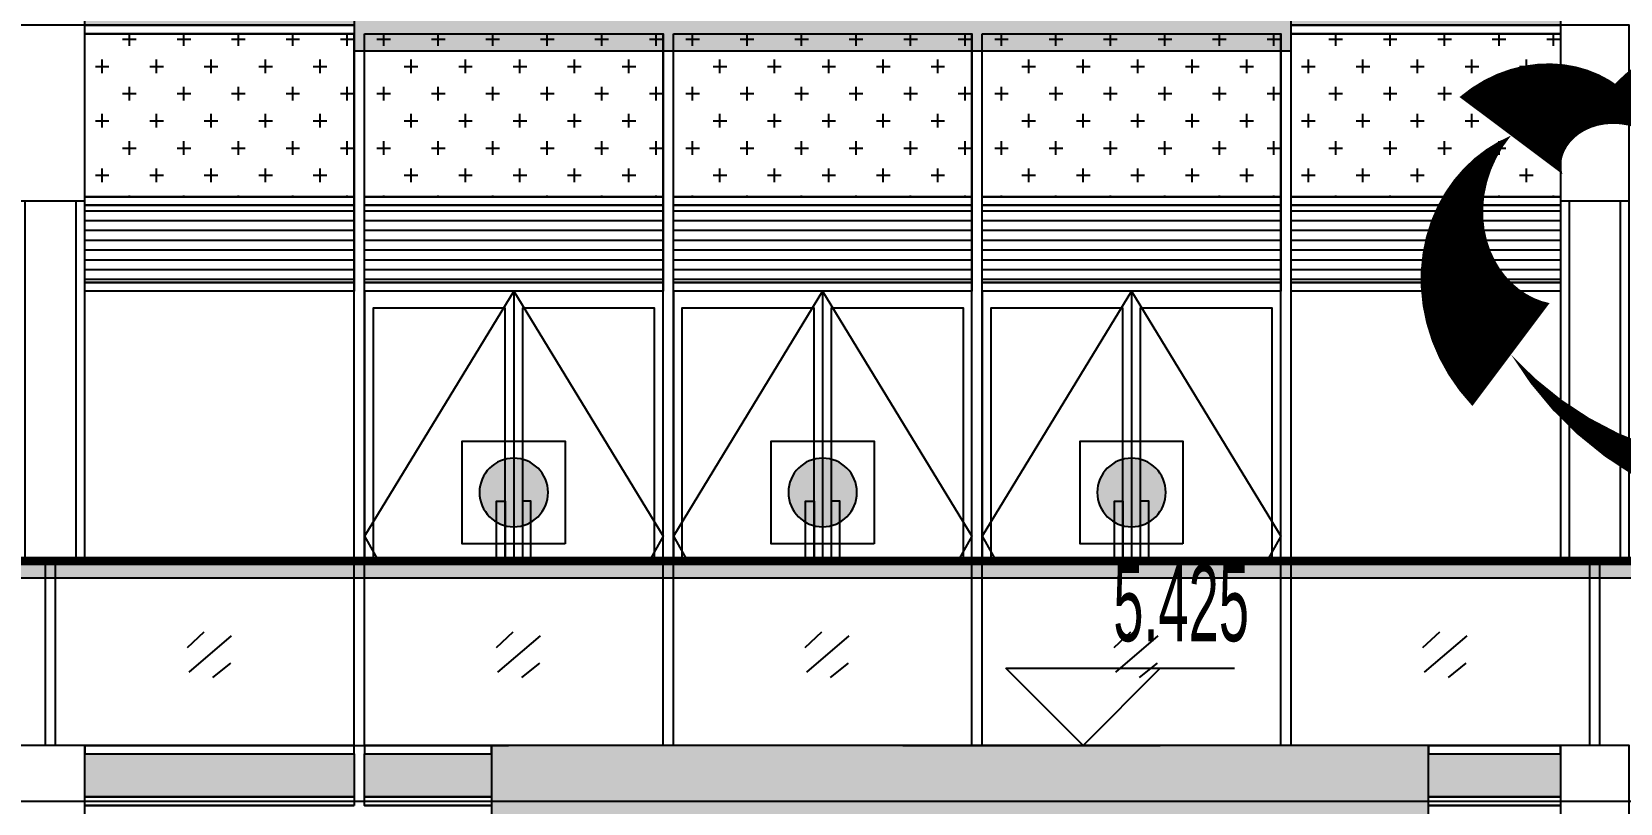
# Model space of a CAD drawing. Extents: x -483182 to 812890, y -390528 to -214858.
# Drawn here: x 318579 to 327836, y -316542 to -312042 of the extents above; entities that cross this region are included whole.
import ezdxf
from ezdxf.xclip import XClip

# ---------------------------------------------------------------- set-up
doc = ezdxf.new("R2010")
doc.units = 0
doc.header["$LTSCALE"] = 1000
doc.header["$MEASUREMENT"] = 0
doc.header["$XCLIPFRAME"] = 0
for name, color, linetype in [('01-标注_标高', 200, 'Continuous'), ('02-TEXT_标注', 130, 'Continuous'), ('05-填充_156', 156, 'Continuous'), ('05-填充_168', 168, 'Continuous'), ('05-填充_18', 18, 'Continuous'), ('A-C_窗', 140, 'Continuous'), ('A-C_门', 150, 'Continuous'), ('A-E_栏杆', 232, 'Continuous'), ('A-SE-MAT', 9, 'Continuous'), ('D-铝板', 181, 'Continuous'), ('E-立面轮廓', 241, 'Continuous')]:
    doc.layers.add(name, color=color, linetype=linetype)
doc.layers.add('04-不打印_辅助线', color=165, linetype='Continuous', plot=False)
doc.layers.add('DIM_MODI', color=6, linetype='Continuous', plot=False)
doc.styles.add('_TCH_AXIS', font='STXIHEI_0.TTF', dxfattribs={"width": 0.75})
doc.styles.add('_TCH_DIM', font='ros.shx', dxfattribs={"width": 0.75, "bigfont": 'jd.shx'})

# ---------------------------------------------------------------- blocks, each defined once
blk = doc.blocks.new('jmhrsdhj')
for p, q in [((-200, 3500), (-200, 0)), ((-150, 3500), (-150, 0)), ((150, 0), (150, 3500)), ((200, 0), (200, 3500))]:
    blk.add_line(p, q)
blk.add_lwpolyline([(-200, 3500), (200, 3500), (200, 4525), (-200, 4525)], close=True)
blk = doc.blocks.new('juytu')
for points in [[(870, 2975), (0, 1545.5), (870, 0)], [(870, 2975), (870, 0)], [(870, 2975), (1740, 1545.5), (870, 0)]]:
    blk.add_lwpolyline(points)
for points in [[(0, 0), (1740, 0), (1740, 2975), (0, 2975)], [(820, 100), (820, 2875), (50, 2875), (50, 100)], [(920, 100), (1690, 100), (1690, 2875), (920, 2875)], [(820, 550), (770, 550), (770, 1750), (820, 1750)], [(920, 550), (970, 550), (970, 1750), (920, 1750)]]:
    blk.add_lwpolyline(points, close=True)
at = {"layer": '04-不打印_辅助线', "style": '_TCH_AXIS', "width": 0.75}
blk.add_text('WM1830', height=285.43, dxfattribs=at).set_placement((301.8, 919.6))
blk = doc.blocks.new('*U143')
at = {"layer": '05-填充_168'}
h = blk.add_hatch(color=256, dxfattribs=at)
h.dxf.hatch_style = 1
h.paths.add_polyline_path([(0, 300), (1570, 300), (1570, 50), (0, 50)])
for points in [[(0, 350), (1570, 350)], [(0, 300), (1570, 300)], [(0, 50), (1570, 50)], [(0, 0), (1570, 0)]]:
    blk.add_lwpolyline(points)
for points in [[(0, 300), (1570, 300), (1570, 350), (0, 350)], [(0, 300), (1570, 300), (1570, 50), (0, 50)], [(1570, 0), (0, 0), (0, 50), (1570, 50)]]:
    blk.add_lwpolyline(points, close=True)
blk = doc.blocks.new('A$C58EF75E27')
at = {"layer": '05-填充_18'}
h = blk.add_hatch(color=256, dxfattribs=at)
h.dxf.hatch_style = 1
h.paths.add_polyline_path([(0, -100), (5460, -100), (5460, 350), (0, 350)])
blk.add_lwpolyline([(0, -100), (5460, -100), (5460, 350), (0, 350)], close=True)
blk = doc.blocks.new('*U142')
at = {"layer": '05-填充_168'}
h = blk.add_hatch(color=256, dxfattribs=at)
h.dxf.hatch_style = 1
h.paths.add_polyline_path([(0, 300), (1570, 300), (1570, 50), (0, 50)])
for points in [[(0, 350), (1570, 350)], [(0, 300), (1570, 300)], [(0, 50), (1570, 50)], [(0, 0), (1570, 0)]]:
    blk.add_lwpolyline(points)
for points in [[(0, 300), (1570, 300), (1570, 350), (0, 350)], [(0, 300), (1570, 300), (1570, 50), (0, 50)], [(1570, 0), (0, 0), (0, 50), (1570, 50)]]:
    blk.add_lwpolyline(points, close=True)
blk = doc.blocks.new('kiufyujytd')
at = {"layer": '05-填充_156'}
h = blk.add_hatch(dxfattribs=at)
h.set_pattern_fill('CROSS', color=136, scale=100)
h.set_pattern_definition([(0, (4783, 315929.43), (158.75, 158.75), [79.375, -238.125]), (90, (4822.68, 315889.74), (-158.75, 158.75), [79.375, -238.125])])
h.paths.add_polyline_path([(36200, 4175), (37770, 4175), (37770, 3225), (36200, 3225)])
h = blk.add_hatch(dxfattribs=at)
h.set_pattern_fill('CROSS', color=136, scale=100)
h.set_pattern_definition([(0, (6583, 315929.43), (158.75, 158.75), [79.375, -238.125]), (90, (6622.68, 315889.74), (-158.75, 158.75), [79.375, -238.125])])
h.paths.add_polyline_path([(37830, 4175), (39570, 4175), (39570, 3225), (37830, 3225)])
h = blk.add_hatch(dxfattribs=at)
h.set_pattern_fill('CROSS', color=136, scale=100)
h.set_pattern_definition([(0, (8383, 315929.43), (158.75, 158.75), [79.375, -238.125]), (90, (8422.68, 315889.74), (-158.75, 158.75), [79.375, -238.125])])
h.paths.add_polyline_path([(39630, 4175), (41370, 4175), (41370, 3225), (39630, 3225)])
h = blk.add_hatch(dxfattribs=at)
h.set_pattern_fill('CROSS', color=136, scale=100)
h.set_pattern_definition([(0, (10183, 315929.43), (158.75, 158.75), [79.375, -238.125]), (90, (10222.68, 315889.74), (-158.75, 158.75), [79.375, -238.125])])
h.paths.add_polyline_path([(41430, 4175), (43170, 4175), (43170, 3225), (41430, 3225)])
h = blk.add_hatch(dxfattribs=at)
h.set_pattern_fill('CROSS', color=136, scale=100)
h.set_pattern_definition([(0, (11813, 315929.43), (158.75, 158.75), [79.375, -238.125]), (90, (11852.68, 315889.74), (-158.75, 158.75), [79.375, -238.125])])
h.paths.add_polyline_path([(43230, 4175), (44800, 4175), (44800, 3225), (43230, 3225)])
h = blk.add_hatch(dxfattribs=at)
h.set_pattern_fill('LINE', color=256, scale=60)
h.set_pattern_definition([(0, (37286, 2725), (0, 57.15), [])])
h.paths.add_polyline_path([(36200, 3175), (37770, 3175), (37770, 2725), (36200, 2725)])
h = blk.add_hatch(dxfattribs=at)
h.set_pattern_fill('LINE', color=256, scale=60)
h.set_pattern_definition([(0, (39086, 2725), (0, 57.15), [])])
h.paths.add_polyline_path([(37830, 3175), (39570, 3175), (39570, 2725), (37830, 2725)])
h = blk.add_hatch(dxfattribs=at)
h.set_pattern_fill('LINE', color=256, scale=60)
h.set_pattern_definition([(0, (40886, 2725), (0, 57.15), [])])
h.paths.add_polyline_path([(39630, 3175), (41370, 3175), (41370, 2725), (39630, 2725)])
h = blk.add_hatch(dxfattribs=at)
h.set_pattern_fill('LINE', color=256, scale=60)
h.set_pattern_definition([(0, (42686, 2725), (0, 57.15), [])])
h.paths.add_polyline_path([(41430, 3175), (43170, 3175), (43170, 2725), (41430, 2725)])
h = blk.add_hatch(dxfattribs=at)
h.set_pattern_fill('LINE', color=256, scale=60)
h.set_pattern_definition([(0, (44316, 2725), (0, 57.15), [])])
h.paths.add_polyline_path([(43230, 3175), (44800, 3175), (44800, 2725), (43230, 2725)])
for points in [[(36200, 4175), (37770, 4175), (37770, 3225), (36200, 3225)], [(37830, 4175), (39570, 4175), (39570, 3225), (37830, 3225)], [(39630, 4175), (41370, 4175), (41370, 3225), (39630, 3225)], [(41430, 4175), (43170, 4175), (43170, 3225), (41430, 3225)], [(43230, 4175), (44800, 4175), (44800, 3225), (43230, 3225)], [(37770, 3175), (36200, 3175), (36200, 3225), (37770, 3225)], [(36200, 3175), (37770, 3175), (37770, 2725), (36200, 2725)], [(39570, 3175), (37830, 3175), (37830, 3225), (39570, 3225)], [(37830, 3175), (39570, 3175), (39570, 2725), (37830, 2725)], [(41370, 3175), (39630, 3175), (39630, 3225), (41370, 3225)], [(39630, 3175), (41370, 3175), (41370, 2725), (39630, 2725)], [(43170, 3175), (41430, 3175), (41430, 3225), (43170, 3225)], [(41430, 3175), (43170, 3175), (43170, 2725), (41430, 2725)], [(44800, 3175), (43230, 3175), (43230, 3225), (44800, 3225)], [(43230, 3175), (44800, 3175), (44800, 2725), (43230, 2725)], [(37770, 2675), (36200, 2675), (36200, 2725), (37770, 2725)], [(39570, 2675), (37830, 2675), (37830, 2725), (39570, 2725)], [(41370, 2675), (39630, 2675), (39630, 2725), (41370, 2725)], [(43170, 2675), (41430, 2675), (41430, 2725), (43170, 2725)], [(44800, 2675), (43230, 2675), (43230, 2725), (44800, 2725)]]:
    blk.add_lwpolyline(points, close=True)
for points in [[(36200, 3225), (37770, 3225)], [(36200, 3175), (37770, 3175)], [(37830, 3225), (39570, 3225)], [(37830, 3175), (39570, 3175)], [(39630, 3225), (41370, 3225)], [(39630, 3175), (41370, 3175)], [(41430, 3225), (43170, 3225)], [(41430, 3175), (43170, 3175)], [(43230, 3225), (44800, 3225)], [(43230, 3175), (44800, 3175)]]:
    blk.add_lwpolyline(points)
at = {"layer": 'A-C_窗'}
for p, q in [((37770, -300), (37770, 4175)), ((37830, -300), (37830, 4175)), ((39570, -300), (39570, 4175)), ((39630, -300), (39630, 4175)), ((41370, -300), (41370, 4175)), ((41430, -300), (41430, 4175)), ((43170, -300), (43170, 4175)), ((43230, -300), (43230, 4175))]:
    blk.add_line(p, q, dxfattribs=at)
blk.add_lwpolyline([(-1120, 5600), (-8800, 5600), (-8800, -300), (44970, -300)], dxfattribs=at)
for name, p in [('*U143', (36200, 4175)), ('*U142', (43230, 4175))]:
    blk.add_blockref(name, p, dxfattribs=at)
at = {"layer": 'A-C_门'}
for p in [(37830, -300), (39630, -300), (41430, -300)]:
    blk.add_blockref('juytu', p, dxfattribs=at)
at = {"layer": 'D-铝板'}
for name, p in [('A$C58EF75E27', (37770, 4175)), ('jmhrsdhj', (36000, -300)), ('jmhrsdhj', (45000, -300))]:
    blk.add_blockref(name, p, dxfattribs=at)
blk = doc.blocks.new('jdrestrea')
at = {"layer": '05-填充_18', "const_width": 60}
for points in [[(31100, -300.3), (31100, 5535.6)], [(32600, -300.3), (32600, 5498.7)], [(34100, -300.3), (34100, 5461.9)], [(35600, -300.3), (35600, 5425)], [(37100, -300.3), (37100, 5388.1)], [(38600, -300.3), (38600, 5351.3)]]:
    blk.add_lwpolyline(points, dxfattribs=at)
blk = doc.blocks.new('*U378')
at = {"layer": '05-填充_168'}
h = blk.add_hatch(color=256, dxfattribs=at)
h.dxf.hatch_style = 1
h.paths.add_polyline_path([(0, 300), (770, 300), (770, 50), (0, 50)])
for points in [[(0, 350), (770, 350)], [(0, 300), (770, 300)], [(0, 50), (770, 50)], [(0, 0), (770, 0)]]:
    blk.add_lwpolyline(points)
for points in [[(0, 300), (770, 300), (770, 350), (0, 350)], [(0, 300), (770, 300), (770, 50), (0, 50)], [(770, 0), (0, 0), (0, 50), (770, 50)]]:
    blk.add_lwpolyline(points, close=True)
blk = doc.blocks.new('A$C58EF75E22')
at = {"layer": '05-填充_18'}
h = blk.add_hatch(color=256, dxfattribs=at)
h.dxf.hatch_style = 1
h.paths.add_polyline_path([(0, -100), (5460, -100), (5460, 350), (0, 350)])
blk.add_lwpolyline([(0, -100), (5460, -100), (5460, 350), (0, 350)], close=True)
blk = doc.blocks.new('*U273')
at = {"layer": 'A-E_栏杆'}
for p, q in [((-30, -537.5), (-30, 537.5)), ((30, -537.5), (30, 537.5))]:
    blk.add_line(p, q, dxfattribs=at)
blk = doc.blocks.new('*U274')
at = {"layer": 'A-E_栏杆', "color": 0, "linetype": 'ByBlock', "lineweight": -2, "transparency": 16777216}
for p in [(32400, 0), (34200, 0), (36000, 0), (37800, 0), (39600, 0), (41400, 0)]:
    blk.add_blockref('*U273', p, dxfattribs=at)
blk = doc.blocks.new('jtrsytrs')
at = {"layer": 'A-E_栏杆'}
for points in [[(860.9, -415.5), (763.5, -506.8)], [(1020.2, -435.4), (772.9, -648.3)], [(1016.1, -595.8), (911.4, -678.6)]]:
    blk.add_lwpolyline(points, dxfattribs=at)
blk = doc.blocks.new('*U275')
at = {"layer": 'A-C_窗'}
blk.add_blockref('jtrsytrs', (-907.2, 532.6), dxfattribs=at)
blk = doc.blocks.new('*U276')
at = {"layer": 'A-E_栏杆', "color": 0, "linetype": 'ByBlock', "lineweight": -2, "transparency": 16777216}
for p in [(34200, 0), (36000, 0), (37800, 0), (39600, 0), (41400, 0)]:
    blk.add_blockref('*U275', p, dxfattribs=at)
blk = doc.blocks.new('*U379')
at = {"layer": '05-填充_168'}
h = blk.add_hatch(color=256, dxfattribs=at)
h.dxf.hatch_style = 1
h.paths.add_polyline_path([(0, 300), (740, 300), (740, 50), (0, 50)])
for points in [[(0, 350), (740, 350)], [(0, 300), (740, 300)], [(0, 50), (740, 50)], [(0, 0), (740, 0)]]:
    blk.add_lwpolyline(points)
for points in [[(0, 300), (740, 300), (740, 350), (0, 350)], [(0, 300), (740, 300), (740, 50), (0, 50)], [(740, 0), (0, 0), (0, 50), (740, 50)]]:
    blk.add_lwpolyline(points, close=True)
blk = doc.blocks.new('*U453')
for p, q in [((-200, 4400), (-200, 0)), ((-150, 4400), (-150, 0)), ((150, 0), (150, 4400)), ((200, 0), (200, 4400))]:
    blk.add_line(p, q)
blk.add_lwpolyline([(-200, 4400), (200, 4400), (200, 5425), (-200, 5425)], close=True)
blk = doc.blocks.new('消防救援窗口标志')
at = {"layer": 'A-SE-MAT'}
h = blk.add_hatch(color=1, dxfattribs=at)
h.dxf.hatch_style = 1
edge = h.paths.add_edge_path()
edge.add_arc((1413360.1, -341824.3), 200, 0, 360)
at = {"layer": 'A-SE-MAT', "color": 1}
blk.add_lwpolyline([(1413060.1, -342124.3), (1413660.1, -342124.3), (1413660.1, -341524.3), (1413060.1, -341524.3)], close=True, dxfattribs=at)
blk.add_circle((1413360.1, -341824.3), 200, dxfattribs=at)

msp = doc.modelspace()

# ---------------------------------------------------------------- hatches: boundary and pattern name
at = {"layer": '05-填充_18'}
h = msp.add_hatch(color=256, dxfattribs=at)
h.dxf.hatch_style = 1
h.paths.add_polyline_path([(263770.9, -315129.4), (350206.3, -315129.4), (350206.3, -315229.4), (263770.9, -315229.4)])

# ---------------------------------------------------------------- linework, layer by layer
at = {"layer": '01-标注_标高'}
for p, q in [((324705.5, -316204.4), (324255.5, -315754.4)), ((324255.5, -315754.4), (325588.5, -315754.4)), ((324705.5, -316204.4), (325155.5, -315754.4)), ((323655.5, -316204.4), (325155.5, -316204.4))]:
    msp.add_line(p, q, dxfattribs=at)
at = {"layer": '04-不打印_辅助线'}
msp.add_lwpolyline([(-29082.7, -316529.4), (480719.6, -316529.4)], dxfattribs=at)
at = {"layer": 'A-C_窗'}
msp.add_line((318888, -316204.4), (321358, -316204.4), dxfattribs=at)
at = {"layer": 'A-E_栏杆'}
msp.add_lwpolyline([(263770.9, -315129.4), (350206.3, -315129.4), (350206.3, -315229.4), (263770.9, -315229.4)], close=True, dxfattribs=at)
at = {"layer": 'DIM_MODI'}
for points in [[(327199.5, -313925.1, 0, 750, 0.5), (330449.5, -313925.1, 0, 750, 0.5), (330527, -313925.1, 0, 750, 0.5), (330527, -312648, 0, 750, 0.5), (328027, -312648, 0, 750, 0.5), (327199.5, -312648, 0, 750, 0.5)], [(316634.4, -318690.5, 0, 750, 0.5), (318739.6, -318690.5, 0, 750, 0.5), (318739.6, -317033, 0, 750, 0.5), (316634.4, -317033, 0, 750, 0.5)]]:
    msp.add_lwpolyline(points, format="xyseb", close=True, dxfattribs=at)
at = {"layer": 'E-立面轮廓', "const_width": 50}
msp.add_lwpolyline([(283788, -310629.4), (327658, -310629.4), (327658, -310329.4), (342695.8, -310329.4), (342695.8, -315129.4), (273888, -315129.4), (273888, -310629.4), (281588, -310629.4)], dxfattribs=at)
msp.add_lwpolyline([(284747.4, -315129.4), (350206.3, -315129.4), (350206.3, -318254.4), (346326, -318254.4), (346326, -321729.4), (284747.4, -321729.4)], close=True, dxfattribs=at)

# ---------------------------------------------------------------- block references
at = {"layer": '05-填充_156'}
ref = msp.add_blockref('jdrestrea', (288349.7, -311729.4), dxfattribs=at)
XClip(ref).set_block_clipping_path([(40853.4353435861, 1400), (40853.4353435861, 7265.3229671309), (-458.6253404485, 7265.3229671309), (-458.6253404485, 1100), (39308.3185436582, 1100), (39308.3185436582, 1400)])
at = {"layer": 'A-C_窗'}
ref = msp.add_blockref('kiufyujytd', (282688, -316229.4), dxfattribs=at)
XClip(ref).set_block_clipping_path([(-8799.9999998813, 1100), (60007.8432985271, 6522.7254654429)])
for name, p in [('*U143', (318888, -316554.4)), ('*U379', (320518, -316554.4)), ('*U378', (326718, -316554.4))]:
    msp.add_blockref(name, p, dxfattribs=at)
at = {"layer": 'A-E_栏杆'}
for name, p in [('*U274', (286288, -315666.9)), ('*U276', (285428.3, -315662))]:
    msp.add_blockref(name, p, dxfattribs=at)
at = {"layer": 'A-SE-MAT', "extrusion": (0, 0, -1), "zscale": -1}
for p in [(-1734748.1, 27094.9), (-1736548.1, 27094.9), (-1738348.1, 27094.9)]:
    msp.add_blockref('消防救援窗口标志', p, dxfattribs=at)
at = {"layer": 'D-铝板'}
for name, p in [('*U453', (318688, -321629.4)), ('A$C58EF75E22', (321258, -316554.4)), ('*U453', (327688, -321629.4))]:
    msp.add_blockref(name, p, dxfattribs=at)

# ---------------------------------------------------------------- texts
at = {"layer": '02-TEXT_标注', "style": '_TCH_DIM', "width": 0.529412}
msp.add_text('5.425', height=446.25, dxfattribs=at).set_placement((324882, -315596.9))

doc.saveas('drawing.dxf')
